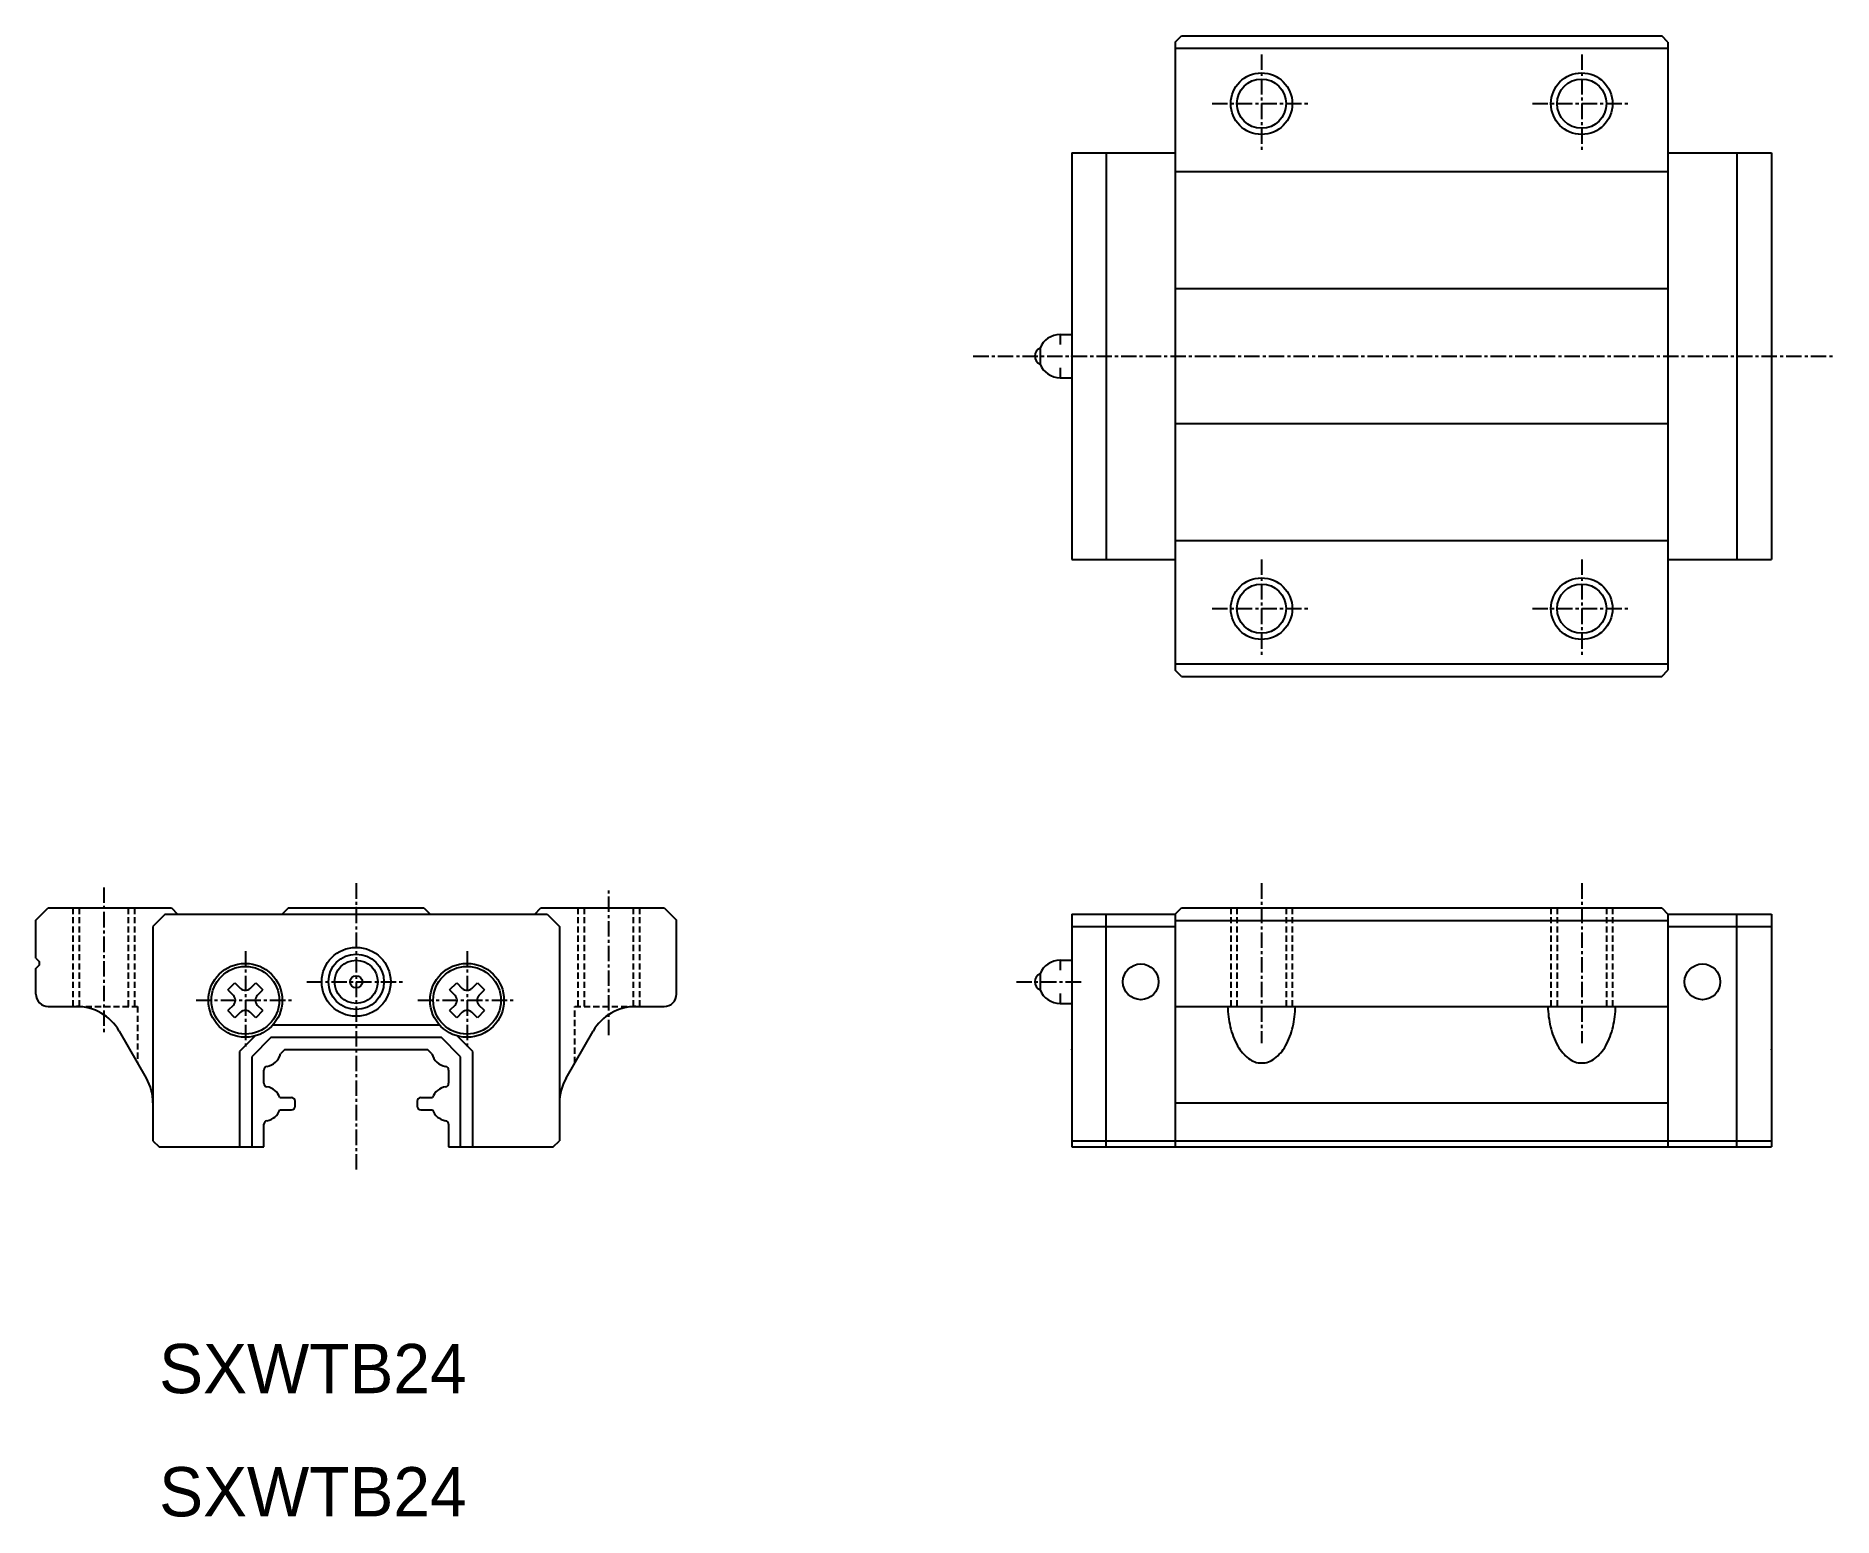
# Model space of a CAD drawing. Extents: x 0 to 146, y 10 to 130.
import ezdxf

# ---------------------------------------------------------------- set-up
doc = ezdxf.new("R2010")
doc.units = 0
doc.linetypes.add('CENTER', pattern=[2, 1.25, -0.25, 0.25, -0.25])
doc.linetypes.add('DASHED', pattern=[0.75, 0.5, -0.25])
doc.layers.get('0').update_dxf_attribs({"linetype": 'CONTINUOUS'})
doc.layers.add('CENTER', color=1, linetype='CENTER')

msp = doc.modelspace()

# ---------------------------------------------------------------- linework, layer by layer
at = {"color": 7}
for p, q in [((92.5, 129.7), (93, 130.2)), ((93, 130.2), (132, 130.2)), ((132.5, 129.7), (132, 130.2)), ((92.5, 129.7), (92.5, 78.7)), ((92.5, 129.2), (132.5, 129.2)), ((132.5, 129.7), (132.5, 78.7)), ((84.1, 120.7), (84.1, 87.7)), ((84.1, 120.7), (92.5, 120.7)), ((86.9, 120.7), (86.9, 87.7)), ((132.5, 120.7), (140.9, 120.7)), ((138.1, 120.7), (138.1, 87.7)), ((140.9, 120.7), (140.9, 87.7)), ((92.5, 119.2), (132.5, 119.2)), ((92.5, 109.7), (132.5, 109.7)), ((83.15, 105.95), (84.1, 105.95)), ((83.15, 105.95), (83.15, 105.15)), ((81.52, 104.84), (81.52, 103.56)), ((83.15, 103.25), (83.15, 102.45)), ((83.15, 102.45), (84.1, 102.45)), ((132.5, 98.7), (92.5, 98.7)), ((132.5, 89.2), (92.5, 89.2)), ((84.1, 87.7), (92.5, 87.7)), ((132.5, 87.7), (140.9, 87.7)), ((132.5, 79.2), (92.5, 79.2)), ((93, 78.2), (92.5, 78.7)), ((93, 78.2), (132, 78.2)), ((132, 78.2), (132.5, 78.7)), ((0, 58.4), (1, 59.4)), ((0, 55.32), (0, 58.4)), ((1, 59.4), (11, 59.4)), ((10.5, 58.9), (9.5, 57.9)), ((10.5, 58.9), (41.5, 58.9)), ((11, 59.4), (11.5, 58.9)), ((20.5, 59.4), (20, 58.9)), ((20.5, 59.4), (31.5, 59.4)), ((31.5, 59.4), (32, 58.9)), ((40.5, 58.9), (41, 59.4)), ((41, 59.4), (51, 59.4)), ((41.5, 58.9), (42.5, 57.9)), ((51, 59.4), (52, 58.4)), ((52, 52.4), (52, 58.4)), ((84.1, 58.9), (84.1, 40)), ((84.1, 58.9), (92.5, 58.9)), ((86.9, 40), (86.9, 58.9)), ((92.5, 58.9), (93, 59.4)), ((92.5, 58.9), (92.5, 40)), ((92.5, 58.39), (132.5, 58.39)), ((93, 59.4), (132, 59.4)), ((132, 59.4), (132.5, 58.9)), ((132.5, 58.9), (140.9, 58.9)), ((132.5, 58.9), (132.5, 40)), ((138.1, 40), (138.1, 58.9)), ((140.9, 58.9), (140.9, 40)), ((9.5, 57.9), (9.5, 40.5)), ((42.5, 57.9), (42.5, 40.5)), ((84.1, 57.9), (92.5, 57.9)), ((132.5, 57.9), (140.9, 57.9)), ((0, 55.32), (0.21, 55.11)), ((0, 54.48), (0.21, 54.69)), ((0, 52.4), (0, 54.48)), ((81.52, 54.04), (81.52, 52.76)), ((83.15, 55.15), (84.1, 55.15)), ((83.15, 55.15), (83.15, 54.35)), ((15.58, 52.74), (16.16, 53.32)), ((15.58, 52.74), (16.03, 52.29)), ((16.16, 53.32), (16.61, 52.87)), ((17.39, 52.87), (17.84, 53.32)), ((17.84, 53.32), (18.42, 52.74)), ((17.97, 52.29), (18.42, 52.74)), ((33.58, 52.74), (34.16, 53.32)), ((33.58, 52.74), (34.03, 52.29)), ((34.16, 53.32), (34.61, 52.87)), ((35.39, 52.87), (35.84, 53.32)), ((35.84, 53.32), (36.42, 52.74)), ((35.97, 52.29), (36.42, 52.74)), ((1, 51.4), (3.29, 51.4)), ((16.03, 51.51), (15.58, 51.06)), ((18.42, 51.06), (17.97, 51.51)), ((34.03, 51.51), (33.58, 51.06)), ((36.42, 51.06), (35.97, 51.51)), ((48.71, 51.4), (51, 51.4)), ((83.15, 52.45), (83.15, 51.65)), ((83.15, 51.65), (84.1, 51.65)), ((92.5, 51.4), (132.5, 51.4)), ((16.16, 50.48), (15.58, 51.06)), ((16.61, 50.93), (16.16, 50.48)), ((17.84, 50.48), (17.39, 50.93)), ((18.42, 51.06), (17.84, 50.48)), ((19.24, 49.9), (32.76, 49.9)), ((34.16, 50.48), (33.58, 51.06)), ((34.61, 50.93), (34.16, 50.48)), ((35.84, 50.48), (35.39, 50.93)), ((36.42, 51.06), (35.84, 50.48)), ((6.75, 49.4), (8.96, 45.57)), ((17.8, 49.01), (16.52, 47.73)), ((19.1, 48.9), (17.52, 47.32)), ((19.1, 48.9), (32.89, 48.9)), ((34.47, 47.32), (32.89, 48.9)), ((35.47, 47.73), (34.2, 49.01)), ((43.04, 45.57), (45.25, 49.4)), ((16.52, 47.73), (16.52, 40)), ((17.52, 47.32), (17.52, 40)), ((20.21, 47.9), (19.86, 47.55)), ((20.21, 47.9), (31.79, 47.9)), ((32.14, 47.55), (31.79, 47.9)), ((34.47, 40), (34.47, 47.32)), ((35.47, 40), (35.47, 47.73)), ((18.5, 45.17), (18.5, 46.23)), ((33.5, 46.23), (33.5, 45.17)), ((19.81, 44), (20.75, 44)), ((31.25, 44), (32.19, 44)), ((19.81, 43), (20.75, 43)), ((21.05, 43.3), (21.05, 43.7)), ((30.95, 43.7), (30.95, 43.3)), ((31.25, 43), (32.19, 43)), ((92.5, 43.57), (132.5, 43.57)), ((18.5, 40), (18.5, 41.83)), ((33.5, 41.83), (33.5, 40)), ((9.5, 40.5), (10, 40)), ((10, 40), (18.5, 40)), ((33.5, 40), (42, 40)), ((42, 40), (42.5, 40.5)), ((84.1, 40.5), (140.9, 40.5)), ((84.1, 40), (140.9, 40)), ((92.5, 40.5), (132.5, 40.5))]:
    msp.add_line(p, q, dxfattribs=at)
at = {"color": 3, "linetype": 'DASHED'}
for p, q in [((3, 59.4), (3, 51.4)), ((3.5, 59.4), (3.5, 51.4)), ((7.5, 59.4), (7.5, 51.4)), ((8, 59.4), (8, 51.4)), ((44, 59.4), (44, 51.4)), ((44.5, 59.4), (44.5, 51.4)), ((48.5, 59.4), (48.5, 51.4)), ((49, 59.4), (49, 51.4)), ((97, 59.4), (97, 51.4)), ((97.5, 59.4), (97.5, 51.4)), ((101.5, 59.4), (101.5, 51.4)), ((102, 59.4), (102, 51.4)), ((123, 59.4), (123, 51.4)), ((123.5, 59.4), (123.5, 51.4)), ((127.5, 59.4), (127.5, 51.4)), ((128, 59.4), (128, 51.4)), ((3.29, 51.4), (8.25, 51.4)), ((8.25, 51.4), (8.25, 46.81)), ((43.75, 46.81), (43.75, 51.4)), ((43.75, 51.4), (48.71, 51.4))]:
    msp.add_line(p, q, dxfattribs=at)
at = {"color": 7, "linetype": 'CONTINUOUS'}
for points in [[(96.75, 51.4, 0.051789), (96.96, 49.75, 0.071309), (97.56, 48.2, 0.099914), (98.45, 47.17, 0.167433), (99.5, 46.81, 0.167433), (100.56, 47.17, 0.099914), (101.45, 48.2, 0.071309), (102.04, 49.75, 0.051789), (102.25, 51.4, 0.057233)], [(122.75, 51.4, 0.051789), (122.96, 49.75, 0.071309), (123.56, 48.2, 0.099914), (124.45, 47.17, 0.167433), (125.5, 46.81, 0.167433), (126.56, 47.17, 0.099914), (127.45, 48.2, 0.071309), (128.04, 49.75, 0.051789), (128.25, 51.4, 0.057233)]]:
    msp.add_lwpolyline(points, format="xyb", dxfattribs=at)
at = {"color": 3, "linetype": 'CONTINUOUS'}
for centre in [(99.5, 124.7), (125.5, 124.7), (99.5, 83.7), (125.5, 83.7)]:
    msp.add_circle(centre, 2.5, dxfattribs=at)
at = {"color": 7}
for centre, radius in [((99.5, 124.7), 2), ((125.5, 124.7), 2), ((99.5, 83.7), 2), ((125.5, 83.7), 2), ((26, 53.4), 2.8), ((26, 53.4), 2.25), ((17, 51.9), 3), ((17, 51.9), 2.75), ((26, 53.4), 1.75), ((35, 51.9), 3), ((35, 51.9), 2.75), ((89.7, 53.4), 1.45), ((135.3, 53.4), 1.45), ((26, 53.4), 0.5)]:
    msp.add_circle(centre, radius, dxfattribs=at)
for centre, radius, start, end in [((83.15, 104.2), 1.75, 90, 158.4596), ((81.8, 104.2), 0.7, 113.3799, 246.62), ((83.15, 104.2), 1.75, 201.5404, 270), ((0, 54.9), 0.3, 314.9998, 45.0003), ((81.8, 53.4), 0.7, 113.3799, 246.62), ((83.15, 53.4), 1.75, 90, 158.4596), ((17, 53.26), 0.55, 225, 315), ((35, 53.26), 0.55, 225, 315), ((83.15, 53.4), 1.75, 201.5404, 270), ((1, 52.4), 1, 180, 270), ((3.29, 47.4), 4, 30, 89.9999), ((15.64, 51.9), 0.55, 315.0001, 44.9999), ((17, 50.54), 0.55, 45, 135), ((18.36, 51.9), 0.55, 135, 225), ((33.64, 51.9), 0.55, 315.0001, 44.9999), ((35, 50.54), 0.55, 45, 135), ((36.36, 51.9), 0.55, 135, 225), ((48.71, 47.4), 4, 90, 150), ((51, 52.4), 1, 270, 0), ((18.5, 47.9), 1.4, 280.1642, 345.5225), ((33.5, 47.9), 1.4, 194.4775, 259.8358), ((5.5, 43.57), 4, 0.0001, 30), ((18.8, 46.23), 0.3, 100.1643, 180), ((33.2, 46.23), 0.3, 0, 79.8356), ((46.5, 43.57), 4, 149.9999, 179.9999), ((18.8, 45.17), 0.3, 180, 259.8357), ((18.5, 43.5), 1.4, 20.9249, 79.8358), ((20.75, 43.7), 0.3, 0, 90), ((31.25, 43.7), 0.3, 90, 180), ((33.5, 43.5), 1.4, 100.1642, 159.0752), ((33.2, 45.17), 0.3, 280.1644, 0), ((18.5, 43.5), 1.4, 280.1642, 339.0751), ((20.75, 43.3), 0.3, 270, 0), ((31.25, 43.3), 0.3, 180, 270), ((33.5, 43.5), 1.4, 200.9248, 259.8358), ((18.8, 41.83), 0.3, 100.1643, 180), ((33.2, 41.83), 0.3, 0, 79.8356)]:
    msp.add_arc(centre, radius, start, end, dxfattribs=at)
for p in [(84.1, 104.2), (140.9, 104.2), (26, 59.4), (84.1, 47.9), (140.9, 47.9)]:
    msp.add_point(p, dxfattribs=at)
at = {"layer": 'CENTER', "color": 1, "linetype": 'CENTER'}
for p, q in [((99.5, 128.7), (99.5, 120.7)), ((125.5, 128.7), (125.5, 120.7)), ((95.5, 124.7), (103.5, 124.7)), ((121.5, 124.7), (129.5, 124.7)), ((76.1, 104.2), (145.9, 104.2)), ((99.5, 87.7), (99.5, 79.7)), ((125.5, 87.7), (125.5, 79.7)), ((95.5, 83.7), (103.5, 83.7)), ((121.5, 83.7), (129.5, 83.7)), ((26, 61.4), (26, 37.9)), ((99.5, 61.4), (99.5, 48.42)), ((125.5, 61.4), (125.5, 48.42)), ((5.5, 61.07), (5.5, 49.07)), ((46.5, 49.07), (46.5, 61.07)), ((17, 55.9), (17, 47.9)), ((35, 55.9), (35, 47.9)), ((22, 53.4), (30, 53.4)), ((79.6, 53.4), (85.02, 53.4)), ((13, 51.9), (21, 51.9)), ((31, 51.9), (39, 51.9))]:
    msp.add_line(p, q, dxfattribs=at)

# ---------------------------------------------------------------- texts
at = {"color": 7}
for p in [(10, 20), (10, 10)]:
    msp.add_text('SXWTB24', height=4, dxfattribs=at).set_placement(p)

doc.saveas('drawing.dxf')
